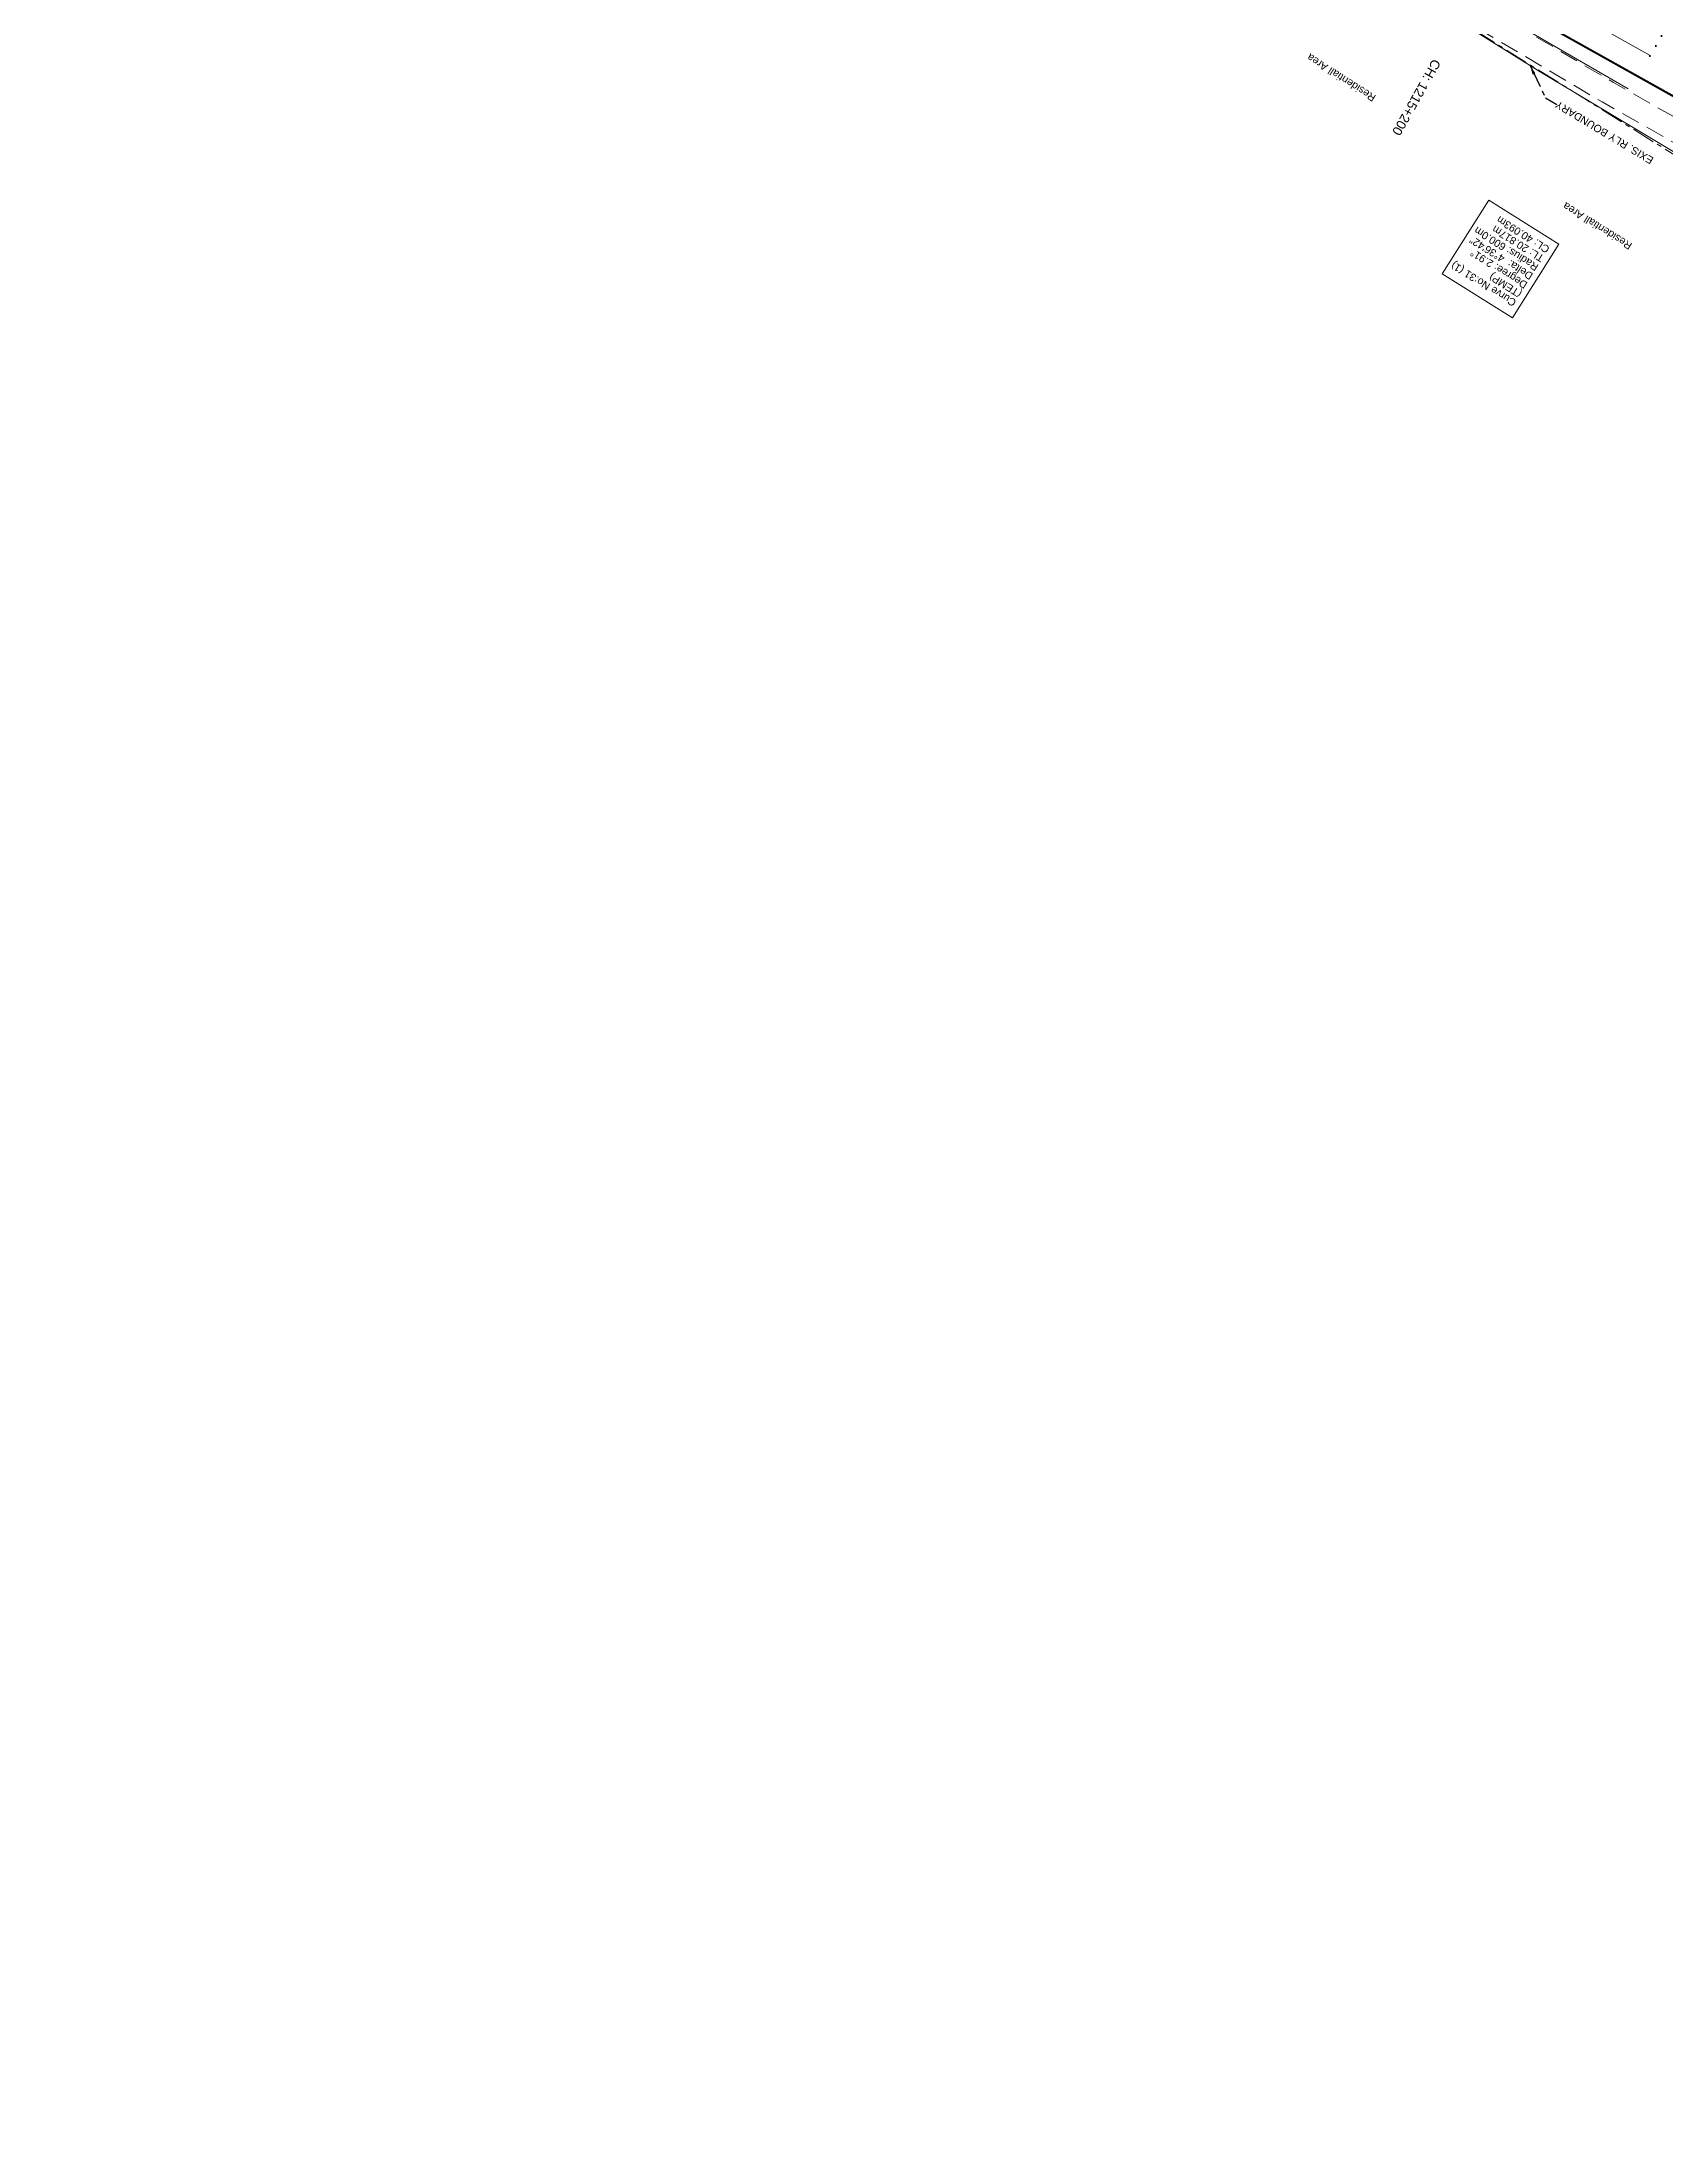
# Model space of a CAD drawing. Header units: metres. Extents: x 622835 to 629437, y 3390046 to 3394575.
# Drawn here: x 624314 to 624747, y 3392872 to 3393428 of the extents above; entities that cross this region are included whole.
import ezdxf

# ---------------------------------------------------------------- set-up
doc = ezdxf.new("R2010")
doc.units = ezdxf.units.M
doc.header["$LTSCALE"] = 2
doc.header["$MEASUREMENT"] = 0
for name, pattern in [('ACAD_ISO07W100', [3, 0, -3]), ('CENTER', [2, 1.25, -0.25, 0.25, -0.25]), ('CENTER2', [1.125, 0.75, -0.125, 0.125, -0.125]), ('DASHED', [0.75, 0.5, -0.25])]:
    doc.linetypes.add(name, pattern=pattern)
for name, color, linetype, lineweight in [('C-ALIG-DG-LINE', 1, 'CENTER2', 70), ('C-ALIG-LABL-DG', 1, 'Continuous', 25), ('CANAL TOP', 5, 'Continuous', 0), ('Compound Wall', 7, 'Continuous', 13), ('DOTED LINE', 7, 'ACAD_ISO07W100', 18), ('Grill', 7, 'Continuous', 13), ('PROPOSED DFCC TRACK', 1, 'Continuous', 0), ('RLY BOUNDARY', 32, 'CENTER', 0), ('Text', 7, 'Continuous', 0)]:
    doc.layers.add(name, color=color, linetype=linetype, lineweight=lineweight)
doc.layers.add('PROPOSED ROADS', color=10, linetype='DASHED')
doc.styles.add('ARIAL', font='arial.ttf')
doc.styles.get("Standard").update_dxf_attribs({"font": 'arial.ttf'})
doc.linetypes.add('F-LINE', pattern='A,0.6,["X",Standard,S=0.3,R=0,X=0,Y=-0.15],0.1', length=0.7)
doc.dimstyles.new('ISO-25', dxfattribs={"dimtxt": 2.5, "dimasz": 2.5, "dimexe": 1.25, "dimexo": 0.625, "dimtad": 1, "dimdec": 3, "dimtxsty": 'Standard', "dimcen": 2.5, "dimadec": 0, "dimazin": 0, "dimtfac": 1, "dimtdec": 3, "dimtmove": 0, "dimatfit": 3, "dimfxl": 1, "dimarcsym": 0})

msp = doc.modelspace()

# ---------------------------------------------------------------- linework, layer by layer
at = {"layer": 'C-ALIG-DG-LINE', "color": 1, "linetype": 'Continuous', "lineweight": 50, "flags": 128}
msp.add_lwpolyline([(624825.5978, 3393370.547), (624325.6799, 3393650.5797)], dxfattribs=at)
at = {"layer": 'CANAL TOP', "color": 0, "lineweight": 13}
msp.add_lwpolyline([(624706.5908, 3393354.0363), (624687.8303, 3393365.7741), (624700.2276, 3393385.4541), (624718.9881, 3393373.7162)], close=True, dxfattribs=at)
at = {"layer": 'Compound Wall', "lineweight": 20, "flags": 128}
msp.add_lwpolyline([(624537.3786, 3393510.2926), (624560.3259, 3393496.3302), (624611.8078, 3393465.3066), (624667.4095, 3393431.6005), (624678.9617, 3393441.6196), (624713.9783, 3393419.7034), (624790.1832, 3393374.1037)], dxfattribs=at)
at = {"layer": 'Compound Wall', "flags": 128}
msp.add_lwpolyline([(624537.3786, 3393510.2926), (624560.3259, 3393496.3302), (624611.8078, 3393465.3066), (624667.4095, 3393431.6005), (624678.9617, 3393441.6196), (624713.9783, 3393419.7034), (624790.1832, 3393374.1037)], dxfattribs=at)
at = {"layer": 'DOTED LINE', "color": 1, "linetype": 'ACAD_ISO07W100', "lineweight": 50, "ltscale": 0.5}
msp.add_line((624743.3051, 3393424.0346), (624836.9695, 3393584.7251), dxfattribs=at)
at = {"layer": 'Grill', "color": 10, "linetype": 'F-LINE', "lineweight": 13, "ltscale": 3, "flags": 128}
for points in [[(624743.3357, 3393424.0857), (624328.8564, 3393656.2506), (624322.3137, 3393659.9161), (624315.7749, 3393663.5834), (624309.2463, 3393667.2531), (624302.7228, 3393670.9319), (624296.2089, 3393674.6215), (624289.7063, 3393678.3249), (624283.2168, 3393682.045), (624276.7366, 3393685.788, -0.01275446), (624190.1043, 3393739.0347), (624183.8381, 3393743.1259), (624177.5882, 3393747.2358), (624171.3473, 3393751.365), (624165.1136, 3393755.5104), (624158.8851, 3393759.6693), (624152.6574, 3393763.8403), (624146.4349, 3393768.0163), (624140.2118, 3393772.1969), (624017.6744, 3393854.5304), (624011.4483, 3393858.713), (624005.2182, 3393862.8941), (623998.9779, 3393867.0735), (623992.7317, 3393871.2442), (623986.4751, 3393875.4049), (623980.2063, 3393879.5526), (623973.9233, 3393883.6842), (623967.6294, 3393887.7935, 0.00400056), (623940.5738, 3393905.0826), (623934.2006, 3393909.0678), (623927.8117, 3393913.0338), (623921.4142, 3393916.9802), (623915.0101, 3393920.9099), (623908.6013, 3393924.8261), (623902.1921, 3393928.7301), (623895.778, 3393932.6289), (623889.3646, 3393936.523), (623880.6223, 3393941.8304)], [(624737.5214, 3393415.1846), (624693.4646, 3393440.7482), (624680.415, 3393447.8352), (624673.7182, 3393450.5975), (624322.5034, 3393644.9087), (624315.9598, 3393648.5747), (624309.4157, 3393652.2449), (624302.8685, 3393655.9251), (624296.3264, 3393659.6144), (624289.7886, 3393663.3175), (624283.2569, 3393667.0375), (624276.733, 3393670.7773), (624270.2242, 3393674.5368, -0.00261188), (624247.0675, 3393688.1579)]]:
    msp.add_lwpolyline(points, format="xyb", dxfattribs=at)
at = {"layer": 'PROPOSED DFCC TRACK', "color": 1, "linetype": 'Continuous', "lineweight": 50}
msp.add_line((624825.6647, 3393370.5201), (624639.405, 3393474.8509), dxfattribs=at)
at = {"layer": 'PROPOSED ROADS', "color": 1, "linetype": 'DASHED', "lineweight": 13, "ltscale": 5, "flags": 128}
for points in [[(625335.4243, 3393057.6167), (625163.6634, 3393160.9073, -0.02021939), (625153.7348, 3393167.4385), (625135.6323, 3393180.4247, 0.02083183), (625121.4951, 3393189.6996), (625091.7314, 3393207.4993, 0.01788486), (625079.0132, 3393214.5003), (625057.8399, 3393225.1876, -0.01887974), (625044.8257, 3393232.3853), (624872.0494, 3393336.6466), (624824.7006, 3393364.6289), (624803.139, 3393377.3994), (624733.5404, 3393416.8778), (624689.2406, 3393443.0499, 0.03424961), (624676.6437, 3393449.372), (624664.8088, 3393454.3295, -0.03097295), (624588.592, 3393491.9586), (624522.3117, 3393529.9549), (624464.1113, 3393564.0571, 0.01358577), (624444.9256, 3393574.6095), (624345.1815, 3393625.991)], [(625583.1202, 3392901.6604), (625160.5713, 3393155.7654, -0.02021939), (625150.2375, 3393162.5632), (625132.1349, 3393175.5494, 0.02083183), (625118.4156, 3393184.5502), (625088.6519, 3393202.3499, 0.01788486), (625076.3096, 3393209.144), (625055.1363, 3393219.8312, -0.01887974), (625041.7257, 3393227.2481), (624868.973, 3393331.4952), (624821.6454, 3393359.465), (624800.1298, 3393372.2082), (624730.5341, 3393411.6851), (624686.1886, 3393437.8841, 0.03424961), (624674.3256, 3393443.8379), (624662.4907, 3393448.7954, -0.03097295), (624585.608, 3393486.7533), (624519.303, 3393524.7637), (624461.078, 3393558.8804, 0.01358577), (624442.1779, 3393569.2756), (624342.4339, 3393620.6571)]]:
    msp.add_lwpolyline(points, format="xyb", dxfattribs=at)
at = {"layer": 'RLY BOUNDARY', "lineweight": 20, "ltscale": 2.5, "flags": 128}
msp.add_lwpolyline([(624343.7474, 3393618.81), (624354.2455, 3393612.512), (624363.0486, 3393607.148), (624380.0005, 3393596.761), (624392.9129, 3393588.705), (624408.9883, 3393578.958), (624435.6645, 3393566.6405), (624433.9453, 3393563.5567), (624445.5947, 3393556.5666), (624449.7176, 3393562.392), (624459.0469, 3393556.2388), (624477.9703, 3393545.025), (624497.6946, 3393533.626), (624513.5569, 3393524.953), (624529.9997, 3393514.86), (624553.035, 3393500.997), (624576.2285, 3393487.09), (624594.0058, 3393476.266), (624613.7713, 3393464.3278), (624667.5537, 3393431.733), (624678.9212, 3393441.781), (624692.0049, 3393433.642), (624726.3645, 3393412.205), (624759.7854, 3393391.343), (624784.9693, 3393375.666), (624790.1716, 3393374.307), (624794.6273, 3393371.133), (624875.4282, 3393324.2783), (624892.0265, 3393314.66), (624917.2224, 3393298.661), (624929.5774, 3393289.069), (624929.2911, 3393288.696), (624942.0493, 3393280.466), (624949.0065, 3393276.572), (625055.9695, 3393214.325), (625098.1077, 3393185.791), (625166.3366, 3393148.095), (625196.1115, 3393130.225), (625236.887, 3393105.866), (625282.9415, 3393078.091), (625312.3237, 3393059.876), (625319.1516, 3393055.978), (625377.1763, 3393020.907), (625420.2274, 3392994.9606), (625449.4145, 3392977.558), (625488.1998, 3392954.207), (625514.6082, 3392938.038), (625552.6401, 3392913.902), (625582.89, 3392894.664), (625593.6464, 3392887.111), (625740.5304, 3392800.235), (625753.34, 3392792.351), (625762.8561, 3392786.977), (625787.346, 3392772.922), (625822.824, 3392751.998), (625854.994, 3392732.947), (625885.258, 3392714.819), (625902.476, 3392704.391), (625933.944, 3392685.003), (626053.857, 3392613.137), (626108.65, 3392581.249), (626124.981, 3392572.136), (626131.515, 3392568.791), (626165.175, 3392548.468), (626182.609, 3392537.54), (626210.092, 3392522.247), (626217.34, 3392516.708), (626220.779, 3392514.709), (626251.265, 3392496.431), (626262.594, 3392489.206), (626286.38, 3392474.79), (626324.964, 3392451.199), (626327.16, 3392449.8914)], dxfattribs=at)

# ---------------------------------------------------------------- texts
at = {"layer": 'C-ALIG-LABL-DG', "color": 1, "lineweight": 25, "style": 'ARIAL'}
msp.add_text('CH: 1215+200', height=2.5, rotation=240.744312, dxfattribs=at).set_placement((624685.3523, 3393423.3789))
at = {"layer": 'CANAL TOP', "color": 0, "lineweight": 0, "insert": (624716.7256, 3393372.8638), "char_height": 2, "width": 22.302657, "attachment_point": 7, "rotation": 148, "line_spacing_factor": 0.84, "style": 'ARIAL'}
msp.add_mtext('Curve No:31 (1) (TEMP)\\PDegree: 2.91%%D\\PDelta:  4%%D36\'42"\\PRadius: 600.0m\\PTL: 20.817m\\PCL: 40.093m', dxfattribs=at)
at = {"layer": 'RLY BOUNDARY', "ltscale": 2.5}
msp.add_text('EXIS. RLY BOUNDARY', height=2, rotation=149, dxfattribs=at).set_placement((624744.4884, 3393396.6523))
at = {"layer": 'Text'}
for rotation, p in [(147.374205, (624670.2598, 3393413.3118)), (148.02884, (624738.7488, 3393373.7857))]:
    msp.add_text('Residentiall Area', height=2, rotation=rotation, dxfattribs=at).set_placement(p)

# ---------------------------------------------------------------- leaders
at = {"layer": 'RLY BOUNDARY', "ltscale": 2.5}
msp.add_leader([(624711.2618, 3393421.4036), (624715.4445, 3393412.7385), (624718.4094, 3393410.9657)], dimstyle='ISO-25', override={"dimtxt": 0.5, "dimtad": 0}, dxfattribs=at)

doc.saveas('drawing.dxf')
